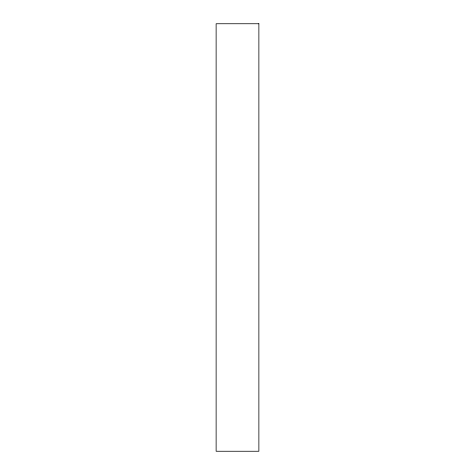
<?xml version="1.0" encoding="UTF-8"?>
<svg xmlns="http://www.w3.org/2000/svg" width="475" height="475" viewBox="0 0 475 475"><rect width="100%" height="100%" fill="white"/><g stroke="black" fill="none" stroke-linecap="round" stroke-linejoin="round"><path stroke-width="0.71" d="M258.875 23.75L216.125 23.75L216.125 451.25L258.875 451.25L258.875 23.75"/></g></svg>
